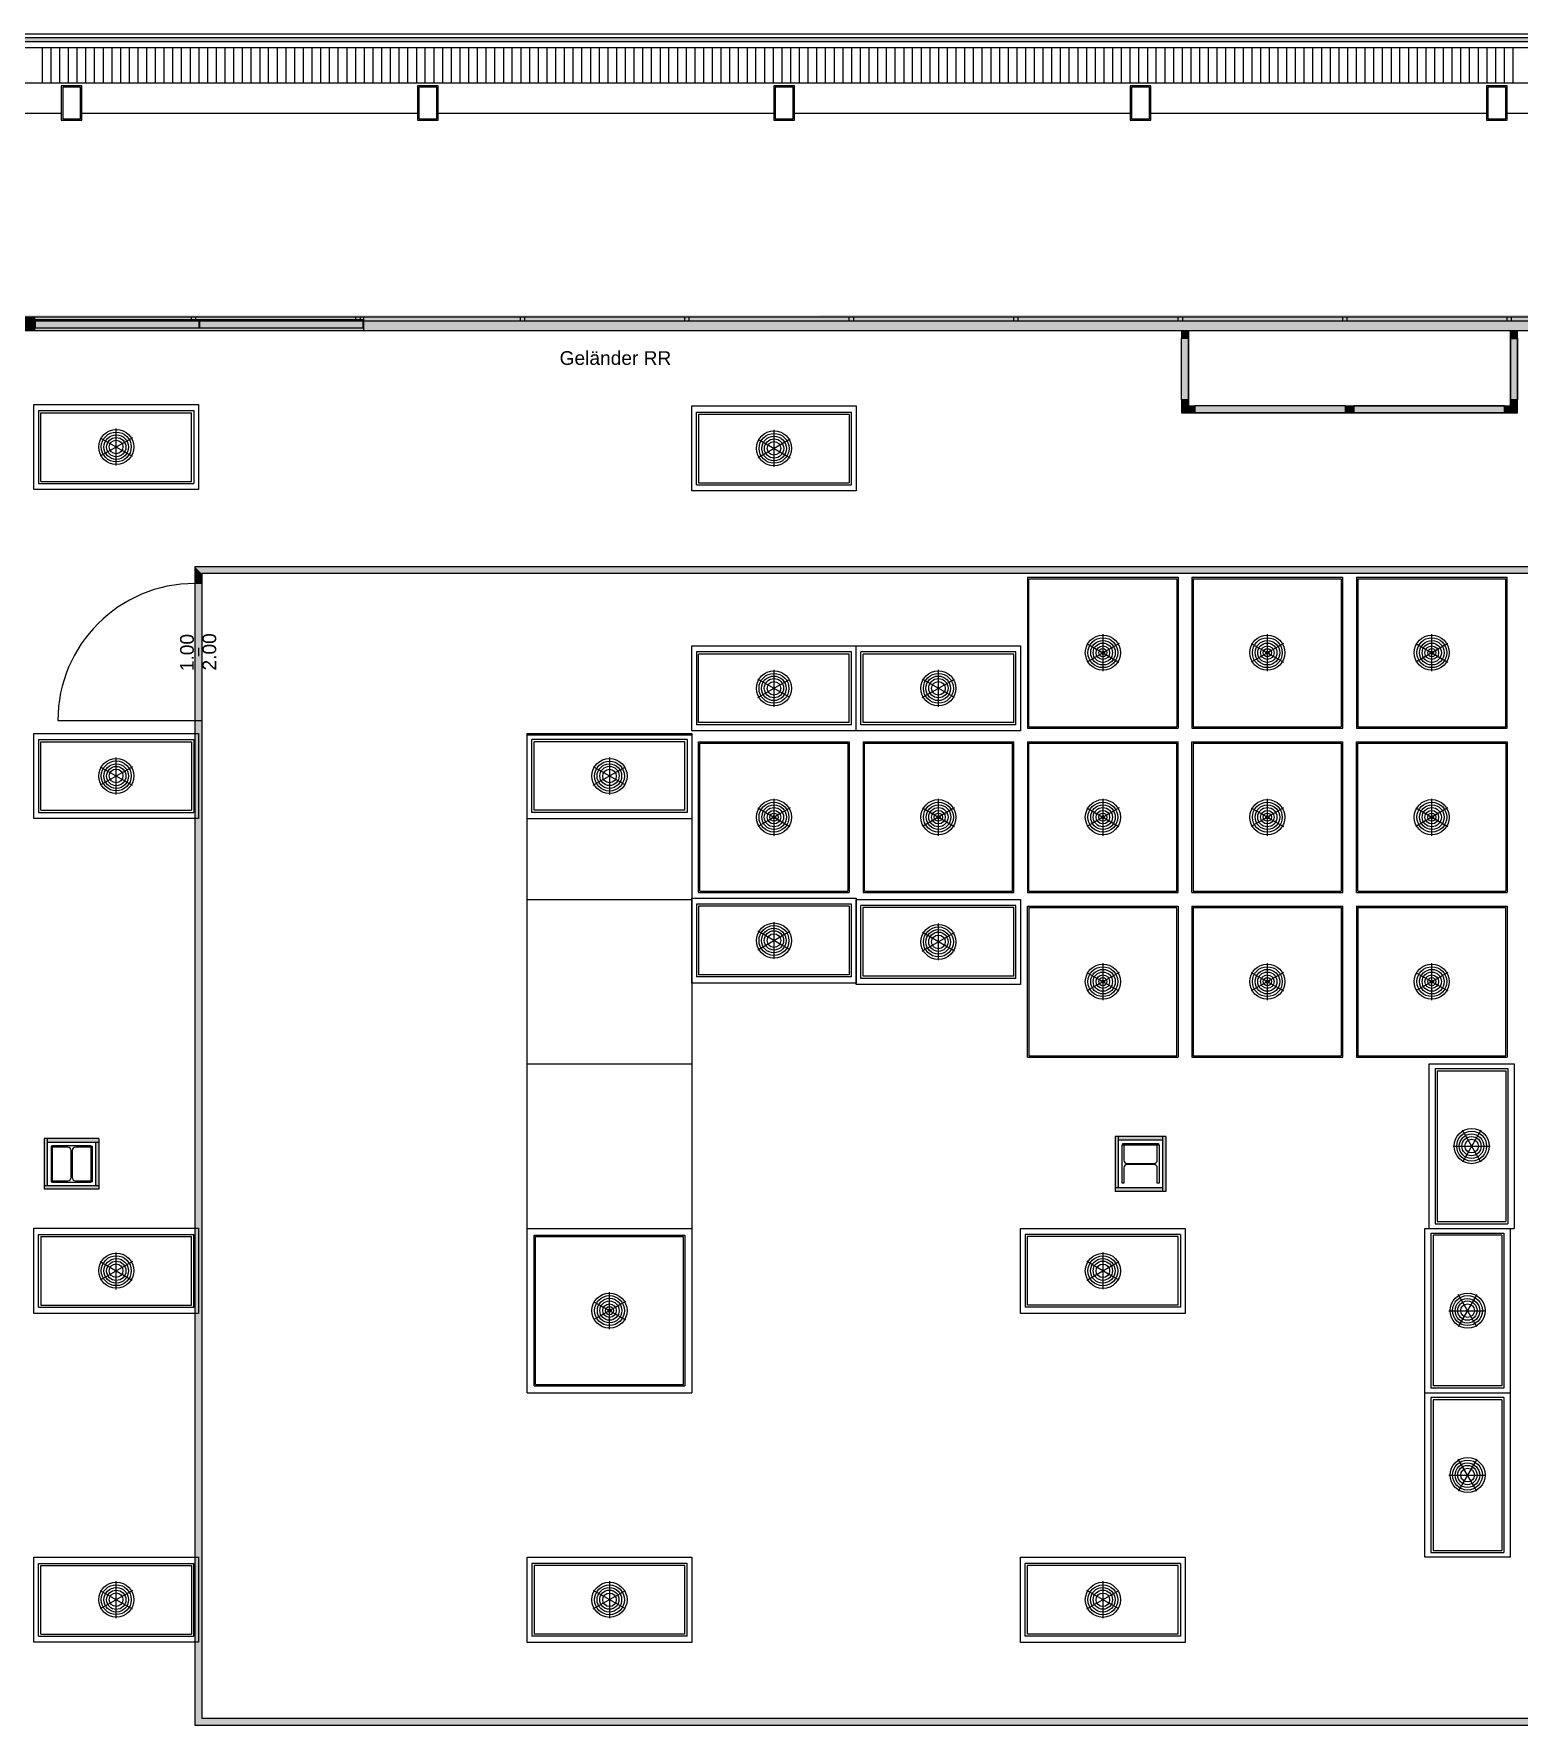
# Model space of a CAD drawing. Header units: inches. Extents: x 0 to 54693, y 0 to 31146.
# Drawn here: x 21302 to 32141, y 18273 to 30613 of the extents above; entities that cross this region are included whole.
import ezdxf
from ezdxf.lldxf.tags import DXFTag

# ---------------------------------------------------------------- set-up
doc = ezdxf.new("R2010")
doc.units = ezdxf.units.IN
doc.header["$MEASUREMENT"] = 0
doc.layers.add('Added', color=3, linetype='Continuous')
doc.styles.get("Standard").update_dxf_attribs({"font": 'arial.ttf'})
tags = doc.linetypes.add('1070_00_1200$0$SP2', pattern=[0.9, 0.4, -0.2, 0.1, -0.2]).pattern_tags.tags
tags[10:11] = [DXFTag(74, 4), DXFTag(75, 0), DXFTag(340, '0'), DXFTag(46, 1.0), DXFTag(50, 0.0), DXFTag(44, 0.0), DXFTag(45, 0.0)]
tags[8:9] = [DXFTag(74, 4), DXFTag(75, 0), DXFTag(340, '0'), DXFTag(46, 1.0), DXFTag(50, 0.0), DXFTag(44, 0.0), DXFTag(45, 0.0)]
tags[6:7] = [DXFTag(74, 4), DXFTag(75, 0), DXFTag(340, '0'), DXFTag(46, 1.0), DXFTag(50, 0.0), DXFTag(44, 0.0), DXFTag(45, 0.0)]
tags[4:5] = [DXFTag(74, 4), DXFTag(75, 0), DXFTag(340, '0'), DXFTag(46, 1.0), DXFTag(50, 0.0), DXFTag(44, 0.0), DXFTag(45, 0.0)]
tags = doc.linetypes.add('fein_strichliert', pattern=[4, 1, -2, 1]).pattern_tags.tags
tags[8:9] = [DXFTag(74, 4), DXFTag(75, 0), DXFTag(340, '0'), DXFTag(46, 0.0), DXFTag(50, 0.0), DXFTag(44, 0.0), DXFTag(45, 0.0)]
tags[6:7] = [DXFTag(74, 4), DXFTag(75, 0), DXFTag(340, '0'), DXFTag(46, 0.0), DXFTag(50, 0.0), DXFTag(44, 0.0), DXFTag(45, 0.0)]
tags[4:5] = [DXFTag(74, 4), DXFTag(75, 0), DXFTag(340, '0'), DXFTag(46, 0.0), DXFTag(50, 0.0), DXFTag(44, 0.0), DXFTag(45, 0.0)]
tags = doc.linetypes.add('fein_strichliert-A04HDE1766', pattern=[4, 1, -2, 1]).pattern_tags.tags
tags[8:9] = [DXFTag(74, 4), DXFTag(75, 0), DXFTag(340, '0'), DXFTag(46, 0.0), DXFTag(50, 0.0), DXFTag(44, 0.0), DXFTag(45, 0.0)]
tags[6:7] = [DXFTag(74, 4), DXFTag(75, 0), DXFTag(340, '0'), DXFTag(46, 0.0), DXFTag(50, 0.0), DXFTag(44, 0.0), DXFTag(45, 0.0)]
tags[4:5] = [DXFTag(74, 4), DXFTag(75, 0), DXFTag(340, '0'), DXFTag(46, 0.0), DXFTag(50, 0.0), DXFTag(44, 0.0), DXFTag(45, 0.0)]

msp = doc.modelspace()

# ---------------------------------------------------------------- linework, layer by layer
at = {"layer": 'Added', "linetype": '1070_00_1200$0$SP2', "lineweight": -2, "ltscale": 0.18}
msp.add_line((10903, 30613), (53223, 30613), dxfattribs=at)
at = {"layer": 'Added', "linetype": 'Continuous', "lineweight": -2, "ltscale": 0.18}
for p, q in [((10878, 30558), (53168, 30558)), ((53193, 30583), (13578, 30583)), ((13628, 30513), (53123, 30513)), ((21365, 30253), (21365, 30513)), ((21429, 30253), (21429, 30513)), ((21492, 30253), (21492, 30513)), ((21556, 30253), (21556, 30513)), ((21619, 30253), (21619, 30513)), ((21683, 30253), (21683, 30513)), ((21746, 30253), (21746, 30513)), ((21810, 30253), (21810, 30513)), ((21873, 30253), (21873, 30513)), ((21937, 30253), (21937, 30513)), ((22000, 30253), (22000, 30513)), ((22064, 30253), (22064, 30513)), ((22127, 30253), (22127, 30513)), ((22191, 30253), (22191, 30513)), ((22254, 30253), (22254, 30513)), ((22318, 30253), (22318, 30513)), ((22381, 30253), (22381, 30513)), ((22445, 30253), (22445, 30513)), ((22508, 30253), (22508, 30513)), ((22572, 30253), (22572, 30513)), ((22635, 30253), (22635, 30513)), ((22699, 30253), (22699, 30513)), ((22762, 30253), (22762, 30513)), ((22826, 30253), (22826, 30513)), ((22889, 30253), (22889, 30513)), ((22953, 30253), (22953, 30513)), ((23016, 30253), (23016, 30513)), ((23080, 30253), (23080, 30513)), ((23143, 30253), (23143, 30513)), ((23207, 30253), (23207, 30513)), ((23270, 30253), (23270, 30513)), ((23334, 30253), (23334, 30513)), ((23397, 30253), (23397, 30513)), ((23461, 30253), (23461, 30513)), ((23524, 30253), (23524, 30513)), ((23588, 30253), (23588, 30513)), ((23651, 30253), (23651, 30513)), ((23715, 30253), (23715, 30513)), ((23778, 30253), (23778, 30513)), ((23842, 30253), (23842, 30513)), ((23905, 30253), (23905, 30513)), ((23969, 30253), (23969, 30513)), ((24032, 30253), (24032, 30513)), ((24096, 30253), (24096, 30513)), ((24159, 30253), (24159, 30513)), ((24223, 30253), (24223, 30513)), ((24286, 30253), (24286, 30513)), ((24350, 30253), (24350, 30513)), ((24413, 30253), (24413, 30513)), ((24477, 30253), (24477, 30513)), ((24540, 30253), (24540, 30513)), ((24604, 30253), (24604, 30513)), ((24667, 30253), (24667, 30513)), ((24731, 30253), (24731, 30513)), ((24794, 30253), (24794, 30513)), ((24858, 30253), (24858, 30513)), ((24921, 30253), (24921, 30513)), ((24985, 30253), (24985, 30513)), ((25048, 30253), (25048, 30513)), ((25112, 30253), (25112, 30513)), ((25175, 30253), (25175, 30513)), ((25239, 30253), (25239, 30513)), ((25302, 30253), (25302, 30513)), ((25366, 30253), (25366, 30513)), ((25429, 30253), (25429, 30513)), ((25493, 30253), (25493, 30513)), ((25556, 30253), (25556, 30513)), ((25620, 30253), (25620, 30513)), ((25683, 30253), (25683, 30513)), ((25747, 30253), (25747, 30513)), ((25810, 30253), (25810, 30513)), ((25874, 30253), (25874, 30513)), ((25937, 30253), (25937, 30513)), ((26001, 30253), (26001, 30513)), ((26064, 30253), (26064, 30513)), ((26128, 30253), (26128, 30513)), ((26191, 30253), (26191, 30513)), ((26255, 30253), (26255, 30513)), ((26318, 30253), (26318, 30513)), ((26382, 30253), (26382, 30513)), ((26445, 30253), (26445, 30513)), ((26509, 30253), (26509, 30513)), ((26572, 30253), (26572, 30513)), ((26636, 30253), (26636, 30513)), ((26699, 30253), (26699, 30513)), ((26763, 30253), (26763, 30513)), ((26826, 30253), (26826, 30513)), ((26890, 30253), (26890, 30513)), ((26953, 30253), (26953, 30513)), ((27017, 30253), (27017, 30513)), ((27080, 30253), (27080, 30513)), ((27144, 30253), (27144, 30513)), ((27207, 30253), (27207, 30513)), ((27271, 30253), (27271, 30513)), ((27334, 30253), (27334, 30513)), ((27398, 30253), (27398, 30513)), ((27461, 30253), (27461, 30513)), ((27525, 30253), (27525, 30513)), ((27588, 30253), (27588, 30513)), ((27652, 30253), (27652, 30513)), ((27715, 30253), (27715, 30513)), ((27779, 30253), (27779, 30513)), ((27842, 30253), (27842, 30513)), ((27906, 30253), (27906, 30513)), ((27969, 30253), (27969, 30513)), ((28033, 30253), (28033, 30513)), ((28096, 30253), (28096, 30513)), ((28160, 30253), (28160, 30513)), ((28223, 30253), (28223, 30513)), ((28287, 30253), (28287, 30513)), ((28350, 30253), (28350, 30513)), ((28414, 30253), (28414, 30513)), ((28477, 30253), (28477, 30513)), ((28541, 30253), (28541, 30513)), ((28604, 30253), (28604, 30513)), ((28668, 30253), (28668, 30513)), ((28731, 30253), (28731, 30513)), ((28795, 30253), (28795, 30513)), ((28858, 30253), (28858, 30513)), ((28922, 30253), (28922, 30513)), ((28985, 30253), (28985, 30513)), ((29049, 30253), (29049, 30513)), ((29112, 30253), (29112, 30513)), ((29176, 30253), (29176, 30513)), ((29239, 30253), (29239, 30513)), ((29303, 30253), (29303, 30513)), ((29366, 30253), (29366, 30513)), ((29430, 30253), (29430, 30513)), ((29493, 30253), (29493, 30513)), ((29557, 30253), (29557, 30513)), ((29620, 30253), (29620, 30513)), ((29684, 30253), (29684, 30513)), ((29747, 30253), (29747, 30513)), ((29811, 30253), (29811, 30513)), ((29874, 30253), (29874, 30513)), ((29938, 30253), (29938, 30513)), ((30001, 30253), (30001, 30513)), ((30065, 30253), (30065, 30513)), ((30128, 30253), (30128, 30513)), ((30192, 30253), (30192, 30513)), ((30255, 30253), (30255, 30513)), ((30319, 30253), (30319, 30513)), ((30382, 30253), (30382, 30513)), ((30446, 30253), (30446, 30513)), ((30509, 30253), (30509, 30513)), ((30573, 30253), (30573, 30513)), ((30636, 30253), (30636, 30513)), ((30700, 30253), (30700, 30513)), ((30763, 30253), (30763, 30513)), ((30827, 30253), (30827, 30513)), ((30890, 30253), (30890, 30513)), ((30954, 30253), (30954, 30513)), ((31017, 30253), (31017, 30513)), ((31081, 30253), (31081, 30513)), ((31144, 30253), (31144, 30513)), ((31208, 30253), (31208, 30513)), ((31271, 30253), (31271, 30513)), ((31335, 30253), (31335, 30513)), ((31398, 30253), (31398, 30513)), ((31462, 30253), (31462, 30513)), ((31525, 30253), (31525, 30513)), ((31589, 30253), (31589, 30513)), ((31652, 30253), (31652, 30513)), ((31716, 30253), (31716, 30513)), ((31779, 30253), (31779, 30513)), ((31843, 30253), (31843, 30513)), ((31906, 30253), (31906, 30513)), ((31970, 30253), (31970, 30513)), ((32033, 30253), (32033, 30513)), ((32097, 30253), (32097, 30513)), ((52863, 30253), (13628, 30253)), ((21653, 30233), (21503, 30233)), ((21503, 30233), (21503, 29983)), ((21653, 29983), (21653, 30233)), ((24253, 30233), (24103, 30233)), ((24103, 30233), (24103, 29983)), ((24253, 29983), (24253, 30233)), ((26853, 30233), (26703, 30233)), ((26703, 30233), (26703, 29983)), ((26853, 29983), (26853, 30233)), ((29453, 30233), (29303, 30233)), ((29303, 30233), (29303, 29983)), ((29453, 29983), (29453, 30233)), ((32053, 30233), (31903, 30233)), ((31903, 30233), (31903, 29983)), ((32053, 29983), (32053, 30233)), ((21643, 30223), (21513, 30223)), ((21513, 30223), (21513, 29993)), ((21643, 29993), (21643, 30223)), ((24243, 30223), (24113, 30223)), ((24113, 30223), (24113, 29993)), ((24243, 29993), (24243, 30223)), ((26843, 30223), (26713, 30223)), ((26713, 30223), (26713, 29993)), ((26843, 29993), (26843, 30223)), ((29443, 30223), (29313, 30223)), ((29313, 30223), (29313, 29993)), ((29443, 29993), (29443, 30223)), ((32043, 30223), (31913, 30223)), ((31913, 30223), (31913, 29993)), ((32043, 29993), (32043, 30223)), ((21503, 30033), (19053, 30033)), ((21513, 29993), (21643, 29993)), ((24103, 30033), (21653, 30033)), ((24113, 29993), (24243, 29993)), ((26703, 30033), (24253, 30033)), ((26713, 29993), (26843, 29993)), ((29303, 30033), (26853, 30033)), ((29313, 29993), (29443, 29993)), ((31903, 30033), (29453, 30033)), ((31913, 29993), (32043, 29993)), ((34503, 30033), (32053, 30033)), ((21503, 29983), (21653, 29983)), ((24103, 29983), (24253, 29983)), ((26703, 29983), (26853, 29983)), ((29303, 29983), (29453, 29983)), ((31903, 29983), (32053, 29983)), ((21191, 28548), (21308, 28548)), ((21308, 28548), (23708, 28548)), ((21308, 28548), (21308, 28448)), ((21308, 28528), (23708, 28528)), ((21313, 28528), (21313, 28468)), ((22506, 28528), (22506, 28468)), ((22511, 28528), (22511, 28468)), ((23703, 28528), (23703, 28468)), ((23708, 28548), (38053, 28548)), ((23708, 28548), (23708, 28448)), ((21191, 28448), (21308, 28448)), ((21308, 28468), (23708, 28468)), ((21308, 28448), (23708, 28448)), ((23708, 28448), (38153, 28448)), ((29678, 28448), (29678, 28393)), ((29678, 27943), (29678, 28393)), ((29728, 28393), (29678, 28393)), ((29678, 27942), (29678, 28392)), ((29728, 28391), (29678, 28391)), ((29728, 28448), (29728, 28393)), ((29728, 28393), (29728, 27943)), ((29728, 27942), (29728, 28391)), ((32078, 28392), (32078, 28448)), ((32078, 28392), (32128, 28392)), ((32078, 27942), (32078, 28392)), ((32078, 28391), (32128, 28391)), ((32078, 28391), (32078, 27942)), ((32128, 28392), (32128, 28448)), ((32128, 28392), (32128, 27942)), ((32128, 27942), (32128, 28392)), ((29678, 27943), (29678, 27848)), ((29678, 27943), (29728, 27943)), ((29728, 27942), (29678, 27942)), ((29728, 27943), (29728, 27898)), ((29728, 27898), (29773, 27898)), ((29773, 27898), (29773, 27848)), ((30873, 27898), (29773, 27898)), ((29774, 27898), (29774, 27848)), ((30873, 27898), (29774, 27898)), ((30873, 27898), (30933, 27898)), ((30873, 27848), (30873, 27898)), ((30873, 27898), (30873, 27848)), ((30933, 27898), (32033, 27898)), ((30933, 27898), (30933, 27848)), ((30934, 27898), (30934, 27848)), ((32033, 27898), (30934, 27898)), ((32033, 27898), (32078, 27898)), ((32033, 27848), (32033, 27898)), ((32033, 27898), (32033, 27848)), ((32078, 27898), (32078, 27942)), ((32128, 27942), (32078, 27942)), ((32078, 27942), (32128, 27942)), ((32128, 27848), (32128, 27942)), ((29678, 27848), (29773, 27848)), ((30873, 27848), (29773, 27848)), ((29773, 27848), (30873, 27848)), ((30873, 27848), (30933, 27848)), ((32033, 27848), (30933, 27848)), ((30933, 27848), (32033, 27848)), ((32033, 27848), (32128, 27848)), ((21378, 22553), (21378, 22183)), ((21778, 22553), (21378, 22553)), ((21403, 22208), (21403, 22553)), ((21403, 22528), (21778, 22528)), ((21438, 22498), (21428, 22498)), ((21428, 22498), (21428, 22238)), ((21438, 22233), (21438, 22503)), ((21438, 22503), (21718, 22503)), ((21550, 22490), (21438, 22490)), ((21574, 22270), (21574, 22466)), ((21582, 22466), (21582, 22270)), ((21718, 22490), (21606, 22490)), ((21718, 22503), (21718, 22233)), ((21718, 22498), (21728, 22498)), ((21728, 22498), (21728, 22238)), ((21753, 22528), (21753, 22208)), ((21778, 22553), (21778, 22183)), ((29563, 22568), (29193, 22568)), ((29193, 22568), (29193, 22168)), ((29218, 22193), (29218, 22568)), ((29218, 22543), (29538, 22543)), ((29243, 22228), (29243, 22508)), ((29243, 22508), (29513, 22508)), ((29248, 22508), (29248, 22518)), ((29248, 22518), (29508, 22518)), ((29256, 22508), (29256, 22396)), ((29500, 22396), (29500, 22508)), ((29508, 22518), (29508, 22508)), ((29513, 22508), (29513, 22228)), ((29538, 22568), (29538, 22168)), ((29563, 22568), (29563, 22168)), ((29256, 22340), (29256, 22228)), ((29280, 22372), (29476, 22372)), ((29476, 22364), (29280, 22364)), ((29500, 22228), (29500, 22340)), ((21428, 22238), (21438, 22238)), ((21438, 22246), (21550, 22246)), ((21718, 22233), (21438, 22233)), ((21606, 22246), (21718, 22246)), ((21728, 22238), (21718, 22238)), ((29256, 22228), (29243, 22228)), ((29513, 22228), (29500, 22228)), ((21778, 22208), (21378, 22208)), ((21778, 22183), (21378, 22183)), ((29538, 22193), (29193, 22193)), ((29563, 22168), (29193, 22168))]:
    msp.add_line(p, q, dxfattribs=at)
at = {"layer": 'Added', "linetype": 'ByBlock', "lineweight": -2, "ltscale": 0.18}
for p, q in [((14328, 28548), (38083, 28548)), ((38083, 28518), (14328, 28518)), ((22453, 28518), (22453, 28548)), ((22483, 28548), (22483, 28518)), ((23653, 28518), (23653, 28548)), ((23683, 28548), (23683, 28518)), ((24853, 28518), (24853, 28548)), ((24883, 28548), (24883, 28518)), ((26053, 28518), (26053, 28548)), ((26083, 28548), (26083, 28518)), ((27253, 28518), (27253, 28548)), ((27283, 28548), (27283, 28518)), ((28453, 28518), (28453, 28548)), ((28483, 28548), (28483, 28518)), ((29653, 28518), (29653, 28548)), ((29683, 28548), (29683, 28518)), ((30853, 28518), (30853, 28548)), ((30883, 28548), (30883, 28518)), ((32053, 28518), (32053, 28548)), ((32083, 28548), (32083, 28518)), ((21337, 27864), (22469, 27864)), ((21337, 27864), (21337, 27332)), ((21353, 27848), (22453, 27848)), ((21353, 27348), (21353, 27848)), ((22453, 27348), (22453, 27848)), ((22469, 27864), (22469, 27332)), ((26137, 27854), (27269, 27854)), ((26137, 27322), (26137, 27854)), ((26153, 27838), (27253, 27838)), ((26153, 27838), (26153, 27338)), ((27253, 27838), (27253, 27338)), ((27269, 27322), (27269, 27854)), ((22022, 27666), (21787, 27531)), ((21787, 27666), (22021, 27531)), ((21904, 27463), (21904, 27733)), ((26822, 27656), (26587, 27521)), ((26587, 27656), (26821, 27521)), ((26704, 27453), (26704, 27723)), ((21337, 27332), (22469, 27332)), ((21353, 27348), (22453, 27348)), ((26137, 27322), (27269, 27322)), ((26153, 27338), (27253, 27338)), ((22478, 26725), (22478, 26603)), ((41729, 26725), (22478, 26725)), ((22528, 26675), (22528, 26603)), ((41679, 26675), (22528, 26675)), ((22528, 26603), (22478, 26603)), ((28553, 26648), (29653, 26648)), ((28553, 26648), (28553, 25548)), ((28563, 26638), (29643, 26638)), ((28563, 25558), (28563, 26638)), ((29643, 26638), (29643, 25558)), ((29653, 26648), (29653, 25548)), ((29753, 26648), (30853, 26648)), ((29753, 26648), (29753, 25548)), ((29763, 26638), (30843, 26638)), ((29763, 26638), (29763, 25558)), ((30843, 26638), (30843, 25558)), ((30853, 25548), (30853, 26648)), ((30953, 26648), (32053, 26648)), ((30953, 26648), (30953, 25548)), ((30963, 26638), (32043, 26638)), ((30963, 26638), (30963, 25558)), ((32043, 25558), (32043, 26638)), ((32053, 25548), (32053, 26648)), ((29221, 26165), (28986, 26030)), ((28986, 26165), (29220, 26030)), ((29104, 25963), (29104, 26233)), ((30421, 26165), (30186, 26030)), ((30186, 26165), (30420, 26030)), ((30304, 25963), (30304, 26233)), ((31621, 26165), (31386, 26030)), ((31386, 26165), (31620, 26030)), ((31504, 25963), (31504, 26233)), ((27269, 26104), (26137, 26104)), ((26137, 26104), (26137, 25572)), ((27253, 26088), (26153, 26088)), ((26153, 25588), (26153, 26088)), ((27253, 25588), (27253, 26088)), ((27269, 25572), (27269, 26104)), ((28469, 26104), (27337, 26104)), ((27337, 25572), (27337, 26104)), ((28453, 26088), (27353, 26088)), ((27353, 25588), (27353, 26088)), ((28453, 25588), (28453, 26088)), ((28469, 25572), (28469, 26104)), ((26702, 25973), (26702, 25704)), ((27902, 25973), (27902, 25704)), ((26585, 25771), (26820, 25906)), ((26820, 25771), (26586, 25906)), ((27785, 25771), (28020, 25906)), ((28020, 25771), (27786, 25906)), ((21478, 25603), (22528, 25603)), ((22478, 25603), (22478, 18274)), ((22528, 25603), (22528, 18324)), ((27269, 25572), (26137, 25572)), ((27253, 25588), (26153, 25588)), ((28469, 25572), (27337, 25572)), ((28453, 25588), (27353, 25588)), ((28553, 25548), (29653, 25548)), ((28563, 25558), (29643, 25558)), ((29753, 25548), (30853, 25548)), ((29763, 25558), (30843, 25558)), ((30953, 25548), (32053, 25548)), ((30963, 25558), (32043, 25558)), ((21337, 25464), (22469, 25464)), ((21337, 25464), (21337, 24932)), ((21353, 25448), (22453, 25448)), ((21353, 24948), (21353, 25448)), ((22453, 25448), (22453, 24948)), ((22469, 25464), (22469, 24932)), ((24903, 20698), (24903, 25498)), ((24903, 25498), (26103, 25498)), ((26069, 25464), (24937, 25464)), ((24937, 24932), (24937, 25464)), ((26053, 25448), (24953, 25448)), ((24953, 24948), (24953, 25448)), ((26053, 24948), (26053, 25448)), ((26069, 25464), (26069, 24932)), ((26103, 25498), (26103, 20698)), ((26153, 25448), (27253, 25448)), ((26153, 24348), (26153, 25448)), ((26163, 25438), (27243, 25438)), ((26163, 24358), (26163, 25438)), ((27243, 25438), (27243, 24358)), ((27253, 25448), (27253, 24348)), ((27353, 25448), (28453, 25448)), ((27353, 25448), (27353, 24348)), ((27363, 25438), (28443, 25438)), ((27363, 24358), (27363, 25438)), ((28443, 24358), (28443, 25438)), ((28453, 24348), (28453, 25448)), ((28553, 25448), (29653, 25448)), ((28553, 25448), (28553, 24348)), ((28563, 25438), (29643, 25438)), ((28563, 24358), (28563, 25438)), ((29643, 24358), (29643, 25438)), ((29653, 24348), (29653, 25448)), ((29753, 25448), (30853, 25448)), ((29753, 24348), (29753, 25448)), ((29763, 25438), (30843, 25438)), ((29763, 25438), (29763, 24358)), ((30843, 25438), (30843, 24358)), ((30853, 24348), (30853, 25448)), ((30953, 25448), (32053, 25448)), ((30953, 24348), (30953, 25448)), ((30963, 25438), (32043, 25438)), ((30963, 24358), (30963, 25438)), ((32043, 25438), (32043, 24358)), ((32053, 25448), (32053, 24348)), ((21904, 25063), (21904, 25333)), ((25502, 25333), (25502, 25064)), ((22022, 25266), (21787, 25131)), ((21787, 25266), (22021, 25131)), ((25385, 25131), (25620, 25266)), ((25620, 25131), (25386, 25266)), ((21337, 24932), (22469, 24932)), ((21353, 24948), (22453, 24948)), ((26069, 24932), (24937, 24932)), ((26053, 24948), (24953, 24948)), ((26821, 24965), (26586, 24830)), ((26586, 24965), (26820, 24830)), ((26704, 24763), (26704, 25033)), ((28021, 24965), (27786, 24830)), ((27786, 24965), (28020, 24830)), ((27904, 24763), (27904, 25033)), ((29221, 24965), (28986, 24830)), ((28986, 24965), (29220, 24830)), ((29104, 24763), (29104, 25033)), ((30421, 24965), (30186, 24830)), ((30186, 24965), (30420, 24830)), ((30304, 24763), (30304, 25033)), ((31621, 24965), (31386, 24830)), ((31386, 24965), (31620, 24830)), ((31504, 24763), (31504, 25033)), ((26153, 24348), (27253, 24348)), ((26163, 24358), (27243, 24358)), ((27353, 24348), (28453, 24348)), ((27363, 24358), (28443, 24358)), ((28553, 24348), (29653, 24348)), ((28563, 24358), (29643, 24358)), ((29753, 24348), (30853, 24348)), ((29763, 24358), (30843, 24358)), ((30953, 24348), (32053, 24348)), ((30963, 24358), (32043, 24358)), ((24903, 24298), (26103, 24298)), ((27269, 24264), (26137, 24264)), ((26137, 24264), (26137, 23732)), ((27253, 24248), (26153, 24248)), ((26153, 24248), (26153, 23748)), ((27253, 24248), (27253, 23748)), ((27269, 23732), (27269, 24264)), ((28469, 24254), (27337, 24254)), ((27337, 23722), (27337, 24254)), ((28453, 24238), (27353, 24238)), ((27353, 23738), (27353, 24238)), ((28453, 23738), (28453, 24238)), ((28469, 23722), (28469, 24254)), ((28553, 24248), (29653, 24248)), ((28553, 23148), (28553, 24248)), ((28563, 24238), (29643, 24238)), ((28563, 24238), (28563, 23158)), ((29643, 23158), (29643, 24238)), ((29653, 24248), (29653, 23148)), ((29753, 24248), (30853, 24248)), ((29753, 24248), (29753, 23148)), ((29763, 24238), (30843, 24238)), ((29763, 24238), (29763, 23158)), ((30843, 24238), (30843, 23158)), ((30853, 23148), (30853, 24248)), ((30953, 24248), (32053, 24248)), ((30953, 24248), (30953, 23148)), ((30963, 24238), (32043, 24238)), ((30963, 24238), (30963, 23158)), ((32043, 23158), (32043, 24238)), ((32053, 24248), (32053, 23148)), ((26585, 23931), (26820, 24066)), ((26820, 23931), (26586, 24066)), ((26702, 24133), (26702, 23864)), ((27902, 24123), (27902, 23854)), ((27785, 23921), (28020, 24056)), ((28020, 23921), (27786, 24056)), ((29104, 23563), (29104, 23833)), ((30304, 23563), (30304, 23833)), ((31504, 23563), (31504, 23833)), ((27269, 23732), (26137, 23732)), ((27253, 23748), (26153, 23748)), ((28469, 23722), (27337, 23722)), ((28453, 23738), (27353, 23738)), ((29221, 23765), (28986, 23630)), ((28986, 23765), (29220, 23630)), ((30421, 23765), (30186, 23630)), ((30186, 23765), (30420, 23630)), ((31621, 23765), (31386, 23630)), ((31386, 23765), (31620, 23630)), ((24903, 23098), (26103, 23098)), ((28553, 23148), (29653, 23148)), ((28563, 23158), (29643, 23158)), ((29753, 23148), (30853, 23148)), ((29763, 23158), (30843, 23158)), ((30953, 23148), (32053, 23148)), ((30963, 23158), (32043, 23158)), ((31527, 23064), (31527, 21932)), ((31527, 23064), (32059, 23064)), ((31543, 23048), (31543, 21948)), ((31543, 23048), (32043, 23048)), ((32043, 23048), (32043, 21948)), ((32059, 23064), (32059, 21932)), ((31861, 22380), (31726, 22615)), ((31861, 22615), (31726, 22381)), ((31658, 22497), (31928, 22497)), ((21337, 21854), (22469, 21854)), ((21337, 21322), (21337, 21854)), ((22469, 21322), (22469, 21854)), ((24903, 21898), (26103, 21898)), ((24953, 21848), (26053, 21848)), ((24953, 20748), (24953, 21848)), ((26053, 21848), (26053, 20748)), ((29669, 21854), (28537, 21854)), ((28537, 21854), (28537, 21322)), ((29669, 21854), (29669, 21322)), ((31497, 21864), (31497, 20732)), ((31497, 21864), (32029, 21864)), ((31513, 21848), (31513, 20748)), ((32013, 21848), (31513, 21848)), ((31527, 21932), (32059, 21932)), ((31543, 21948), (32043, 21948)), ((32013, 21848), (32013, 20748)), ((32029, 21864), (32029, 20732)), ((21353, 21838), (22453, 21838)), ((21353, 21838), (21353, 21338)), ((21904, 21453), (21904, 21723)), ((22453, 21338), (22453, 21838)), ((24963, 21838), (26043, 21838)), ((24963, 20758), (24963, 21838)), ((26043, 20758), (26043, 21838)), ((29653, 21838), (28553, 21838)), ((28553, 21338), (28553, 21838)), ((29102, 21723), (29102, 21454)), ((29653, 21338), (29653, 21838)), ((22022, 21656), (21787, 21521)), ((21787, 21656), (22021, 21521)), ((28985, 21521), (29220, 21656)), ((29220, 21521), (28986, 21656)), ((25621, 21365), (25386, 21230)), ((25386, 21365), (25620, 21230)), ((25504, 21163), (25504, 21433)), ((31831, 21180), (31696, 21415)), ((31831, 21415), (31696, 21181)), ((21337, 21322), (22469, 21322)), ((21353, 21338), (22453, 21338)), ((29669, 21322), (28537, 21322)), ((29653, 21338), (28553, 21338)), ((31628, 21297), (31898, 21297)), ((24953, 20748), (26053, 20748)), ((24963, 20758), (26043, 20758)), ((32029, 20732), (31497, 20732)), ((32013, 20748), (31513, 20748)), ((24903, 20698), (26103, 20698)), ((31497, 20664), (31497, 19532)), ((32029, 20664), (31497, 20664)), ((31513, 20648), (31513, 19548)), ((32013, 20648), (31513, 20648)), ((32013, 20648), (32013, 19548)), ((32029, 20664), (32029, 19532)), ((31831, 19980), (31696, 20215)), ((31831, 20215), (31696, 19981)), ((31628, 20097), (31898, 20097)), ((31497, 19532), (32029, 19532)), ((31513, 19548), (32013, 19548)), ((21337, 19454), (22469, 19454)), ((21337, 18922), (21337, 19454)), ((21353, 19438), (22453, 19438)), ((21353, 18938), (21353, 19438)), ((22453, 19438), (22453, 18938)), ((22469, 18922), (22469, 19454)), ((26069, 19454), (24937, 19454)), ((24937, 19454), (24937, 18922)), ((26053, 19438), (24953, 19438)), ((24953, 19438), (24953, 18938)), ((26053, 18938), (26053, 19438)), ((26069, 18922), (26069, 19454)), ((29669, 19454), (28537, 19454)), ((28537, 18922), (28537, 19454)), ((29653, 19438), (28553, 19438)), ((28553, 18938), (28553, 19438)), ((29653, 18938), (29653, 19438)), ((29669, 19454), (29669, 18922)), ((22022, 19256), (21787, 19121)), ((21787, 19256), (22021, 19121)), ((21904, 19053), (21904, 19323)), ((25385, 19121), (25620, 19256)), ((25620, 19121), (25386, 19256)), ((25502, 19323), (25502, 19054)), ((28985, 19121), (29220, 19256)), ((29220, 19121), (28986, 19256)), ((29102, 19323), (29102, 19054)), ((21337, 18922), (22469, 18922)), ((21353, 18938), (22453, 18938)), ((26069, 18922), (24937, 18922)), ((26053, 18938), (24953, 18938)), ((29669, 18922), (28537, 18922)), ((29653, 18938), (28553, 18938)), ((22478, 18274), (38221, 18274)), ((22528, 18324), (38221, 18324))]:
    msp.add_line(p, q, dxfattribs=at)
at = {"layer": 'Added', "linetype": 'fein_strichliert-A04HDE1766', "lineweight": -2, "ltscale": 0.18}
for p, q in [((22508, 28528), (22508, 28468)), ((23708, 28528), (23708, 28468))]:
    msp.add_line(p, q, dxfattribs=at)
at = {"layer": 'Added', "linetype": 'fein_strichliert', "lineweight": -2, "ltscale": 0.18}
for p, q in [((21303, 27288), (21303, 27909)), ((21303, 27909), (22503, 27909)), ((22503, 27909), (22503, 27288)), ((26103, 27278), (26103, 27899)), ((26103, 27899), (27303, 27899)), ((27303, 27899), (27303, 27278)), ((22503, 27288), (21303, 27288)), ((27303, 27278), (26103, 27278)), ((22503, 26133), (22503, 26073)), ((26103, 25527), (26103, 26148)), ((26103, 26148), (28503, 26148)), ((27303, 25527), (27303, 26148)), ((28503, 26148), (28503, 25527)), ((21303, 24888), (21303, 25509)), ((21303, 25509), (22503, 25509)), ((22503, 25509), (22503, 24888)), ((24903, 24887), (24903, 25508)), ((24903, 25508), (26103, 25508)), ((28503, 25527), (26103, 25527)), ((26103, 25508), (26103, 24887)), ((22503, 24888), (21303, 24888)), ((26103, 24887), (24903, 24887)), ((26103, 23687), (26103, 24308)), ((26103, 24308), (27303, 24308)), ((27303, 24308), (27303, 23687)), ((27303, 23677), (27303, 24298)), ((27303, 24298), (28503, 24298)), ((28503, 24298), (28503, 23677)), ((27303, 23687), (26103, 23687)), ((28503, 23677), (27303, 23677)), ((31483, 23098), (32104, 23098)), ((31483, 21898), (31483, 23098)), ((32104, 23098), (32104, 21898)), ((21303, 21278), (21303, 21899)), ((21303, 21899), (22503, 21899)), ((22503, 21899), (22503, 21278)), ((28503, 21277), (28503, 21898)), ((28503, 21898), (29703, 21898)), ((29703, 21898), (29703, 21277)), ((31453, 19498), (31453, 21898)), ((31453, 21898), (32104, 21898)), ((32074, 21898), (32074, 19498)), ((22503, 21278), (21303, 21278)), ((29703, 21277), (28503, 21277)), ((31453, 20698), (32074, 20698)), ((21303, 18878), (21303, 19499)), ((21303, 19499), (22503, 19499)), ((22503, 19499), (22503, 18878)), ((24903, 18877), (24903, 19498)), ((24903, 19498), (26103, 19498)), ((26103, 19498), (26103, 18877)), ((28503, 18877), (28503, 19498)), ((28503, 19498), (29703, 19498)), ((29703, 19498), (29703, 18877)), ((32074, 19498), (31453, 19498)), ((22503, 18878), (21303, 18878)), ((26103, 18877), (24903, 18877)), ((29703, 18877), (28503, 18877))]:
    msp.add_line(p, q, dxfattribs=at)
at = {"layer": 'Added', "linetype": 'fein_strichliert', "lineweight": 25, "ltscale": 0.25}
for p, q in [((22478, 26603), (22478, 25603)), ((22528, 26603), (22528, 25603))]:
    msp.add_line(p, q, dxfattribs=at)
at = {"layer": 'Added', "linetype": 'ByBlock', "lineweight": -2, "ltscale": 0.18}
for centre, radius in [((21904, 27599), 128), ((21904, 27599), 109), ((21904, 27598), 89.6), ((21904, 27598), 70.3), ((21903, 27599), 49.6), ((26704, 27589), 128), ((26704, 27589), 109), ((26704, 27588), 89.6), ((26704, 27588), 70.3), ((26703, 27589), 49.6), ((29103, 26098), 128), ((29103, 26098), 109), ((29104, 26098), 89.6), ((29103, 26098), 70.3), ((30303, 26098), 128), ((30303, 26098), 109), ((30304, 26098), 89.6), ((30303, 26098), 70.3), ((31503, 26098), 128), ((31503, 26098), 109), ((31504, 26098), 89.6), ((31503, 26098), 70.3), ((29103, 26098), 49.6), ((29103, 26098), 29.8), ((29104, 26098), 11.9), ((30303, 26098), 49.6), ((30303, 26098), 29.8), ((30304, 26098), 11.9), ((31503, 26098), 49.6), ((31503, 26098), 29.8), ((31504, 26098), 11.9), ((26703, 25838), 128), ((26703, 25838), 109), ((26702, 25838), 89.6), ((27903, 25838), 128), ((27903, 25838), 109), ((27902, 25838), 89.6), ((26703, 25839), 70.3), ((26703, 25838), 49.6), ((27903, 25839), 70.3), ((27903, 25838), 49.6), ((21904, 25199), 128), ((21904, 25199), 109), ((25503, 25198), 128), ((25503, 25198), 109), ((21904, 25198), 89.6), ((21904, 25198), 70.3), ((21903, 25199), 49.6), ((25502, 25198), 89.6), ((25503, 25199), 70.3), ((25503, 25198), 49.6), ((26703, 24898), 128), ((26703, 24898), 109), ((26704, 24898), 89.6), ((26703, 24898), 70.3), ((26703, 24898), 49.6), ((26703, 24898), 29.8), ((27903, 24898), 128), ((27903, 24898), 109), ((27904, 24898), 89.6), ((27903, 24898), 70.3), ((27903, 24898), 49.6), ((27903, 24898), 29.8), ((29103, 24898), 128), ((29103, 24898), 109), ((29104, 24898), 89.6), ((29103, 24898), 70.3), ((29103, 24898), 49.6), ((29103, 24898), 29.8), ((30303, 24898), 128), ((30303, 24898), 109), ((30304, 24898), 89.6), ((30303, 24898), 70.3), ((30303, 24898), 49.6), ((30303, 24898), 29.8), ((31503, 24898), 128), ((31503, 24898), 109), ((31504, 24898), 89.6), ((31503, 24898), 70.3), ((31503, 24898), 49.6), ((31503, 24898), 29.8), ((26704, 24898), 11.9), ((27904, 24898), 11.9), ((29104, 24898), 11.9), ((30304, 24898), 11.9), ((31504, 24898), 11.9), ((26703, 23998), 128), ((26703, 23998), 109), ((26702, 23998), 89.6), ((26703, 23999), 70.3), ((27903, 23988), 128), ((27903, 23988), 109), ((27902, 23988), 89.6), ((26703, 23998), 49.6), ((27903, 23989), 70.3), ((27903, 23988), 49.6), ((29103, 23698), 128), ((30303, 23698), 128), ((31503, 23698), 128), ((29103, 23698), 109), ((29104, 23698), 89.6), ((29103, 23698), 70.3), ((29103, 23698), 49.6), ((29103, 23698), 29.8), ((29104, 23698), 11.9), ((30303, 23698), 109), ((30304, 23698), 89.6), ((30303, 23698), 70.3), ((30303, 23698), 49.6), ((30303, 23698), 29.8), ((30304, 23698), 11.9), ((31503, 23698), 109), ((31504, 23698), 89.6), ((31503, 23698), 70.3), ((31503, 23698), 49.6), ((31503, 23698), 29.8), ((31504, 23698), 11.9), ((31794, 22498), 128), ((31794, 22498), 109), ((31793, 22497), 89.6), ((31793, 22498), 70.3), ((31794, 22498), 49.6), ((21904, 21589), 128), ((21904, 21589), 109), ((21904, 21588), 89.6), ((21904, 21588), 70.3), ((21903, 21589), 49.6), ((29103, 21588), 128), ((29103, 21588), 109), ((29102, 21588), 89.6), ((29103, 21589), 70.3), ((29103, 21588), 49.6), ((25503, 21298), 128), ((25503, 21298), 109), ((25504, 21298), 89.6), ((25503, 21298), 70.3), ((31764, 21298), 128), ((31764, 21298), 109), ((31763, 21297), 89.6), ((31763, 21298), 70.3), ((25503, 21298), 49.6), ((25503, 21298), 29.8), ((25504, 21298), 11.9), ((31764, 21298), 49.6), ((31764, 20098), 128), ((31764, 20098), 109), ((31763, 20097), 89.6), ((31763, 20098), 70.3), ((31764, 20098), 49.6), ((21904, 19189), 128), ((21904, 19189), 109), ((21904, 19188), 89.6), ((21904, 19188), 70.3), ((25503, 19188), 128), ((25503, 19188), 109), ((25502, 19188), 89.6), ((25502, 19189), 70.3), ((29103, 19188), 128), ((29103, 19188), 109), ((29102, 19188), 89.6), ((29103, 19189), 70.3), ((21903, 19189), 49.6), ((25503, 19188), 49.6), ((29103, 19188), 49.6)]:
    msp.add_circle(centre, radius, dxfattribs=at)
msp.add_ellipse((22478, 25603), major_axis=(0, 1000), ratio=1, start_param=0, end_param=1.570796, dxfattribs=at)
at = {"layer": 'Added', "linetype": 'Continuous', "lineweight": -2, "ltscale": 0.18}
for centre, major_axis in [((21550, 22466), (24, 0)), ((21606, 22466), (0, 24)), ((29280, 22396), (-24, 0)), ((29280, 22340), (0, 24)), ((29476, 22396), (0, -24)), ((29476, 22340), (24, 0)), ((21550, 22270), (0, -24)), ((21606, 22270), (-24, 0))]:
    msp.add_ellipse(centre, major_axis=major_axis, ratio=1, start_param=0, end_param=1.570796, dxfattribs=at)
for points in [[(13578, 30558), (13578, 30583), (31053, 30558)], [(31053, 30558), (13578, 30583), (31053, 30583)], [(31053, 30558), (31053, 30583), (53168, 30558)], [(53168, 30558), (31053, 30583), (53168, 30583)], [(21308, 28548), (21308, 28448), (21191, 28548), (21191, 28448)], [(21308, 28448), (23708, 28448), (21308, 28548), (23708, 28548)], [(38153, 28548), (38153, 28448), (23708, 28548), (23708, 28448)], [(29678, 28448), (29728, 28448), (29678, 28393), (29728, 28393)], [(29728, 28393), (29678, 28393), (29728, 27943), (29678, 27943)], [(32128, 28392), (32078, 28392), (32128, 28448), (32078, 28448)], [(32078, 28392), (32128, 28392), (32078, 27942), (32128, 27942)], [(29678, 27943), (29728, 27943), (29678, 27848), (29728, 27898)], [(29678, 27848), (29728, 27898), (29773, 27848), (29773, 27898)], [(29773, 27898), (29773, 27848), (30873, 27898), (30873, 27848)], [(30873, 27848), (30873, 27898), (30933, 27848), (30933, 27898)], [(30933, 27898), (30933, 27848), (32033, 27898), (32033, 27848)], [(32033, 27848), (32033, 27898), (32128, 27848), (32078, 27898)], [(32128, 27848), (32078, 27898), (32128, 27942), (32078, 27942)], [(21378, 22553), (21403, 22553), (21378, 22208), (21403, 22208)], [(21778, 22553), (21778, 22528), (21403, 22553), (21403, 22528)], [(21778, 22208), (21753, 22208), (21778, 22528), (21753, 22528)], [(29193, 22568), (29218, 22568), (29193, 22193), (29218, 22193)], [(29538, 22568), (29538, 22543), (29218, 22568), (29218, 22543)], [(29563, 22168), (29538, 22168), (29563, 22568), (29538, 22568)], [(21378, 22183), (21378, 22208), (21778, 22183), (21778, 22208)], [(29193, 22168), (29193, 22193), (29538, 22168), (29538, 22193)]]:
    msp.add_solid(points, dxfattribs=at)
at = {"layer": 'Added', "linetype": 'ByBlock', "lineweight": -2, "ltscale": 0.18}
for points in [[(14328, 28508), (14328, 28558), (38078, 28513), (38028, 28563)], [(22528, 26603), (22478, 26603), (22528, 26675), (22478, 26725)], [(22528, 26675), (22478, 26725), (41679, 26675), (41729, 26725)], [(22528, 18323), (22478, 18273), (22528, 26672), (22478, 26722)], [(22528, 26672), (22478, 26722), (23696, 26672), (23696, 26722)], [(23696, 26672), (23696, 26722), (41678, 26672), (41728, 26722)], [(22478, 26603), (22478, 25603), (22528, 26603), (22528, 25603)], [(22528, 18324), (22478, 18274), (22528, 25603), (22478, 25603)], [(38221, 18324), (38221, 18274), (22528, 18324), (22478, 18274)], [(41678, 18323), (41728, 18273), (22528, 18323), (22478, 18273)]]:
    msp.add_solid(points, dxfattribs=at)

# ---------------------------------------------------------------- texts
at = {"layer": 'Added'}
for s, rotation, p in [('Geländer', 360, (25139, 28198)), ('RR', 360, (25752, 28198)), ('1.00', 90, (22470, 25963)), ('2.00', 90, (22633, 25968))]:
    msp.add_text(s, height=100, rotation=rotation, dxfattribs=at).set_placement(p)

doc.saveas('drawing.dxf')
